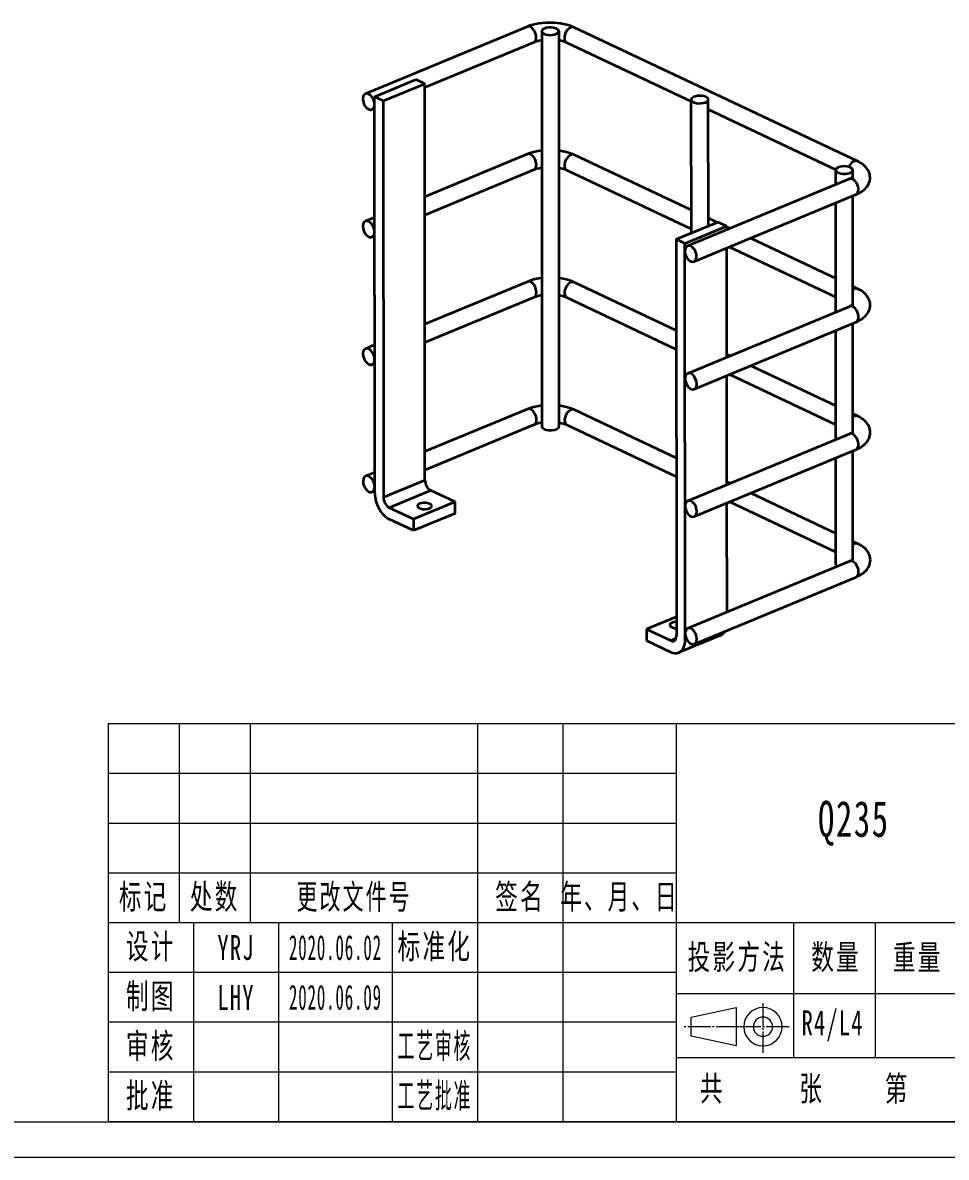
# Model space of a CAD drawing. Header units: millimetres. Extents: x -15766 to 80009, y -9701 to 15159.
# Drawn here: x -13834 to -13314, y 8876 to 9515 of the extents above; entities that cross this region are included whole.
import ezdxf

# ---------------------------------------------------------------- set-up
doc = ezdxf.new("R2010")
doc.units = ezdxf.units.MM
doc.linetypes.add('CENTER-HOKUTO_1', pattern=[16, 13, -1, 1, -1])
for name, color, linetype, lineweight in [('AM_VIS', 7, 'Continuous', 18), ('CDRAFT0', 7, 'Continuous', 18), ('title_frame', 7, 'Continuous', 18), ('尺寸线层', 3, 'Continuous', 18), ('粗实线层_1', 7, 'Continuous', 15), ('细实线层', 7, 'Continuous', 18)]:
    doc.layers.add(name, color=color, linetype=linetype, lineweight=lineweight)
doc.styles.add('UserTxtStyle1', font='', dxfattribs={"width": 0.618357})
doc.styles.add('UserTxtStyle2', font='', dxfattribs={"width": 0.634692})
doc.styles.add('标准', font='', dxfattribs={"width": 0.667})
doc.styles.get('UserTxtStyle1').set_extended_font_data('宋体')
doc.styles.get('UserTxtStyle2').set_extended_font_data('宋体')
doc.styles.get('标准').set_extended_font_data('宋体')

# ---------------------------------------------------------------- blocks, each defined once
blk = doc.blocks.new('*X1985')
at = {"layer": 'CDRAFT0'}
blk.add_line((0, 0), (420, 0), dxfattribs=at)
at = {"layer": '粗实线层_1'}
blk.add_line((25, 5), (415, 5), dxfattribs=at)

msp = doc.modelspace()

# ---------------------------------------------------------------- linework, layer by layer
at = {"layer": 'AM_VIS', "lineweight": 35}
for p, q in [((-13549.79632, 9512.42725), (-13640.93006, 9474.68819)), ((-13363.70218, 9436.69161), (-13523.29583, 9512.0125)), ((-13541.62454, 9509.88506), (-13541.4763, 9287.43145)), ((-13532.02454, 9509.89151), (-13531.8763, 9287.4379)), ((-13546.12318, 9503.55772), (-13607.52899, 9478.1292)), ((-13457.36048, 9470.27852), (-13527.39388, 9503.33116)), ((-13635.81712, 9473.01123), (-13612.44944, 9482.6879)), ((-13630.89808, 9470.68975), (-13607.5305, 9480.36641)), ((-13607.38177, 9257.19522), (-13607.5305, 9480.36641)), ((-13635.66839, 9249.84004), (-13635.81712, 9473.01123)), ((-13630.89808, 9470.68975), (-13630.7494, 9247.51846)), ((-13457.31116, 9396.32071), (-13457.36116, 9471.41075)), ((-13447.7138, 9400.29502), (-13447.76116, 9471.41709)), ((-13376.00589, 9431.88291), (-13447.75745, 9465.74639)), ((-13549.74847, 9440.66797), (-13607.48812, 9416.75762)), ((-13457.31976, 9409.13809), (-13523.24798, 9440.25323)), ((-13546.07542, 9431.79844), (-13607.48118, 9406.36993)), ((-13457.31263, 9398.51934), (-13527.34603, 9431.57188)), ((-13459.47425, 9389.04932), (-13368.34046, 9426.78838)), ((-13455.8012, 9380.17979), (-13364.66741, 9417.91885)), ((-13366.36839, 9356.09883), (-13366.40911, 9417.19756)), ((-13375.96556, 9351.85176), (-13376.00648, 9413.22325)), ((-13465.8389, 9392.78936), (-13442.47122, 9402.46602)), ((-13460.91995, 9390.46778), (-13437.55228, 9400.14444)), ((-13465.8389, 9392.78936), (-13465.69017, 9169.61807)), ((-13460.77122, 9167.29659), (-13460.91995, 9390.46778)), ((-13375.97816, 9370.74864), (-13423.92796, 9393.37872)), ((-13437.54407, 9387.74014), (-13437.50316, 9326.36866)), ((-13375.97112, 9360.12979), (-13435.90843, 9388.41748)), ((-13549.70071, 9368.9087), (-13607.44027, 9344.99844)), ((-13465.80491, 9341.40606), (-13523.20023, 9368.49405)), ((-13546.02757, 9360.03926), (-13607.43333, 9334.61075)), ((-13465.79778, 9330.78731), (-13527.29827, 9359.8127)), ((-13459.4264, 9317.29004), (-13368.29271, 9355.02911)), ((-13455.75335, 9308.42051), (-13364.61956, 9346.15957)), ((-13366.32064, 9284.33956), (-13366.36126, 9345.43838)), ((-13375.9178, 9280.09248), (-13375.95862, 9341.46407)), ((-13375.9304, 9298.98936), (-13423.88011, 9321.61944)), ((-13437.49622, 9315.98096), (-13437.4553, 9254.60938)), ((-13375.92327, 9288.37061), (-13435.86058, 9316.65831)), ((-13549.65286, 9297.14952), (-13607.39251, 9273.23916)), ((-13465.75706, 9269.64678), (-13523.15237, 9296.73477)), ((-13545.97982, 9288.27998), (-13607.38558, 9262.85147)), ((-13465.75003, 9259.02803), (-13527.25042, 9288.05342)), ((-13459.37864, 9245.53086), (-13368.24485, 9283.26993)), ((-13455.7055, 9236.66133), (-13364.57181, 9274.4004)), ((-13375.87064, 9209.27315), (-13375.91087, 9269.70479)), ((-13366.27278, 9212.58028), (-13366.31351, 9273.67911)), ((-13630.7494, 9247.51846), (-13607.38177, 9257.19522)), ((-13604.09959, 9251.3419), (-13627.46722, 9241.66524)), ((-13375.88255, 9227.23018), (-13423.83226, 9249.86026)), ((-13590.43577, 9244.89327), (-13613.80335, 9235.21651)), ((-13437.44837, 9244.22168), (-13437.40755, 9182.8502)), ((-13375.87552, 9216.61133), (-13435.81282, 9244.89903)), ((-13590.43143, 9238.43487), (-13613.79905, 9228.75821)), ((-13459.33079, 9173.77159), (-13368.197, 9211.51065)), ((-13455.65775, 9164.90206), (-13364.52396, 9202.64112)), ((-13465.69739, 9180.3211), (-13482.6305, 9173.30899)), ((-13441.01048, 9169.75557), (-13464.37816, 9160.07891))]:
    msp.add_line(p, q, dxfattribs=at)
at = {"layer": 'AM_VIS', "lineweight": 35, "ltscale": 0.169976}
msp.add_line((-13607.5305, 9480.36641), (-13612.44944, 9482.6879), dxfattribs=at)
at = {"layer": 'AM_VIS', "lineweight": 35, "ltscale": 0.169979}
msp.add_line((-13630.89808, 9470.68975), (-13635.81712, 9473.01123), dxfattribs=at)
at = {"layer": 'AM_VIS', "lineweight": 35, "ltscale": 0.04885}
for p, q in [((-13635.81268, 9466.4167), (-13637.25696, 9465.81866)), ((-13635.71707, 9322.89825), (-13637.16136, 9322.3002)), ((-13635.66927, 9251.13907), (-13637.11351, 9250.54092))]:
    msp.add_line(p, q, dxfattribs=at)
at = {"layer": 'AM_VIS', "lineweight": 35, "ltscale": 0.253619}
msp.add_line((-13376.01341, 9423.61094), (-13376.01878, 9431.72676), dxfattribs=at)
at = {"layer": 'AM_VIS', "lineweight": 35, "ltscale": 0.121097}
msp.add_line((-13366.41624, 9427.85801), (-13366.41878, 9431.73311), dxfattribs=at)
at = {"layer": 'AM_VIS', "lineweight": 35, "ltscale": 0.172854}
for p, q in [((-13635.77181, 9405.04522), (-13640.88226, 9402.92891)), ((-13635.6762, 9261.52676), (-13640.78665, 9259.41045))]:
    msp.add_line(p, q, dxfattribs=at)
at = {"layer": 'AM_VIS', "lineweight": 35, "ltscale": 0.168169}
msp.add_line((-13442.85013, 9402.30909), (-13447.71673, 9404.60596), dxfattribs=at)
at = {"layer": 'AM_VIS', "lineweight": 35, "ltscale": 0.169977}
for p, q in [((-13437.55228, 9400.14444), (-13442.47122, 9402.46602)), ((-13460.91995, 9390.46778), (-13465.8389, 9392.78936))]:
    msp.add_line(p, q, dxfattribs=at)
at = {"layer": 'AM_VIS', "lineweight": 35, "ltscale": 0.063016}
msp.add_line((-13437.55228, 9400.14444), (-13437.55091, 9398.12793), dxfattribs=at)
at = {"layer": 'AM_VIS', "lineweight": 35, "ltscale": 0.065574}
for p, q in [((-13435.65462, 9398.91319), (-13437.55228, 9399.80879)), ((-13435.60677, 9327.15391), (-13437.50443, 9328.04952))]:
    msp.add_line(p, q, dxfattribs=at)
at = {"layer": 'AM_VIS', "lineweight": 35, "ltscale": 0.048851}
msp.add_line((-13635.76487, 9394.65752), (-13637.20916, 9394.05938), dxfattribs=at)
at = {"layer": 'AM_VIS', "lineweight": 35, "ltscale": 0.094018}
for p, q in [((-13363.65433, 9364.93233), (-13366.37513, 9366.21641)), ((-13363.60657, 9293.17315), (-13366.32737, 9294.45723)), ((-13363.55872, 9221.41387), (-13366.27952, 9222.69795))]:
    msp.add_line(p, q, dxfattribs=at)
at = {"layer": 'AM_VIS', "lineweight": 35, "ltscale": 0.172852}
msp.add_line((-13635.72396, 9333.28594), (-13640.83441, 9331.16973), dxfattribs=at)
at = {"layer": 'AM_VIS', "lineweight": 35, "ltscale": 0.065572}
msp.add_line((-13435.55902, 9255.39473), (-13437.45657, 9256.29034), dxfattribs=at)
at = {"layer": 'AM_VIS', "lineweight": 35, "ltscale": 0.472159}
msp.add_line((-13590.43577, 9244.89327), (-13604.09959, 9251.3419), dxfattribs=at)
at = {"layer": 'AM_VIS', "lineweight": 35, "ltscale": 0.201825}
for p, q in [((-13590.43143, 9238.43487), (-13590.43577, 9244.89327)), ((-13482.6305, 9173.30899), (-13482.6262, 9166.85059))]:
    msp.add_line(p, q, dxfattribs=at)
at = {"layer": 'AM_VIS', "lineweight": 35, "ltscale": 0.472162}
for p, q in [((-13613.80335, 9235.21651), (-13627.46722, 9241.66524)), ((-13613.79905, 9228.75821), (-13627.46292, 9235.20694)), ((-13482.6305, 9173.30899), (-13468.96663, 9166.86026)), ((-13482.6262, 9166.85059), (-13468.96234, 9160.40186))]:
    msp.add_line(p, q, dxfattribs=at)
at = {"layer": 'AM_VIS', "lineweight": 35, "ltscale": 0.201822}
msp.add_line((-13613.80335, 9235.21651), (-13613.79905, 9228.75821), dxfattribs=at)
at = {"layer": 'AM_VIS', "lineweight": 35, "ltscale": 0.102789}
msp.add_line((-13465.92767, 9168.11875), (-13468.96663, 9166.86026), dxfattribs=at)
at = {"layer": 'AM_VIS', "lineweight": 35, "ltscale": 0.027911}
msp.add_line((-13459.94603, 9167.63829), (-13460.77122, 9167.29659), dxfattribs=at)
at = {"layer": 'AM_VIS', "lineweight": 35}
for points in [[(-13523.29583, 9512.0125), (-13524.60247, 9512.57676), (-13525.91527, 9513.05206), (-13527.45208, 9513.51192), (-13529.17298, 9513.92247), (-13531.01048, 9514.25577), (-13532.89603, 9514.49737), (-13534.81478, 9514.64737), (-13537.07523, 9514.70625), (-13539.33519, 9514.64004), (-13541.25286, 9514.48389), (-13543.13616, 9514.23614), (-13544.97083, 9513.89678), (-13546.61839, 9513.49942), (-13548.16605, 9513.03379), (-13549.53099, 9512.53516), (-13549.79632, 9512.42725)], [(-13541.62112, 9504.75645), (-13543.1678, 9504.46446), (-13544.43353, 9504.14258), (-13545.64466, 9503.74541), (-13546.12318, 9503.55772)], [(-13527.39388, 9503.33116), (-13528.33372, 9503.72696), (-13529.41849, 9504.0917), (-13530.66019, 9504.42022), (-13532.02103, 9504.69415)], [(-13541.57982, 9442.68301), (-13543.51517, 9442.40704), (-13545.41487, 9442.02862), (-13546.91116, 9441.64581), (-13548.35101, 9441.19581), (-13549.74847, 9440.66797)], [(-13523.24798, 9440.25323), (-13524.56712, 9440.82247), (-13525.9097, 9441.30674), (-13527.67122, 9441.82315), (-13529.48157, 9442.23594), (-13531.347, 9442.55372), (-13531.97972, 9442.63887)], [(-13356.63499, 9427.52657), (-13356.69769, 9428.51622), (-13356.87034, 9429.44288), (-13357.1472, 9430.33936), (-13357.44515, 9431.04297), (-13357.87298, 9431.83555), (-13358.44329, 9432.67334), (-13359.17064, 9433.53077), (-13359.97943, 9434.30977), (-13360.83411, 9434.99825), (-13361.74769, 9435.62354), (-13362.94661, 9436.31504), (-13363.70218, 9436.69161)], [(-13541.57337, 9432.99717), (-13543.12005, 9432.70528), (-13544.38577, 9432.38331), (-13545.59681, 9431.98623), (-13546.07542, 9431.79844)], [(-13527.34603, 9431.57188), (-13528.28587, 9431.96768), (-13529.37064, 9432.33243), (-13530.61243, 9432.66094), (-13531.97327, 9432.93487)], [(-13368.34046, 9426.78838), (-13367.38284, 9427.23692), (-13366.67845, 9427.66231), (-13366.24857, 9428.00323), (-13366.08177, 9428.1835)], [(-13364.66741, 9417.91885), (-13363.37454, 9418.50459), (-13362.14915, 9419.16934), (-13361.21976, 9419.76524), (-13360.33743, 9420.42774), (-13359.51019, 9421.16475), (-13358.85169, 9421.86397), (-13358.34319, 9422.50225), (-13357.75482, 9423.40704), (-13357.343, 9424.22129), (-13357.01722, 9425.07979), (-13356.85267, 9425.67247), (-13356.68958, 9426.59209), (-13356.63499, 9427.52657)], [(-13541.53196, 9370.92383), (-13543.46732, 9370.64776), (-13545.36712, 9370.26944), (-13546.86341, 9369.88653), (-13548.30325, 9369.43653), (-13549.70071, 9368.9087)], [(-13523.20023, 9368.49405), (-13524.51927, 9369.06329), (-13525.86185, 9369.54747), (-13527.62337, 9370.06387), (-13529.43372, 9370.47676), (-13531.29915, 9370.79454), (-13531.93196, 9370.87969)], [(-13356.58724, 9355.76729), (-13356.64984, 9356.75704), (-13356.82259, 9357.6837), (-13357.09935, 9358.58008), (-13357.3973, 9359.28379), (-13357.82523, 9360.07637), (-13358.39554, 9360.91416), (-13359.12278, 9361.77149), (-13359.93157, 9362.55059), (-13360.78636, 9363.23897), (-13361.69984, 9363.86426), (-13362.89876, 9364.55586), (-13363.65433, 9364.93233)], [(-13541.52552, 9361.23799), (-13543.0722, 9360.946), (-13544.33792, 9360.62403), (-13545.54896, 9360.22696), (-13546.02757, 9360.03926)], [(-13527.29827, 9359.8127), (-13528.23812, 9360.2085), (-13529.32288, 9360.57315), (-13530.56458, 9360.90176), (-13531.92552, 9361.17569)], [(-13368.29271, 9355.02911), (-13367.33499, 9355.47764), (-13366.6306, 9355.90313), (-13366.20081, 9356.24405), (-13366.03392, 9356.42432)], [(-13364.61956, 9346.15957), (-13363.32669, 9346.74541), (-13362.1013, 9347.41016), (-13361.172, 9348.00606), (-13360.28968, 9348.66856), (-13359.46234, 9349.40547), (-13358.80384, 9350.10469), (-13358.29534, 9350.74297), (-13357.70696, 9351.64786), (-13357.29515, 9352.46211), (-13356.96937, 9353.32051), (-13356.80482, 9353.91319), (-13356.64183, 9354.83282), (-13356.58724, 9355.76729)], [(-13541.48411, 9299.16456), (-13543.41946, 9298.88848), (-13545.31927, 9298.51016), (-13546.81556, 9298.12735), (-13548.2554, 9297.67725), (-13549.65286, 9297.14952)], [(-13523.15237, 9296.73477), (-13524.47152, 9297.30401), (-13525.814, 9297.78829), (-13527.57562, 9298.30469), (-13529.38597, 9298.71748), (-13531.2513, 9299.03526), (-13531.88411, 9299.12041)], [(-13541.47767, 9289.47872), (-13543.02444, 9289.18682), (-13544.29017, 9288.86485), (-13545.5012, 9288.46768), (-13545.97982, 9288.27998)], [(-13527.25042, 9288.05342), (-13528.19027, 9288.44922), (-13529.27513, 9288.81397), (-13530.51673, 9289.14248), (-13531.87767, 9289.41641)], [(-13356.53939, 9284.00801), (-13356.60198, 9284.99776), (-13356.77474, 9285.92442), (-13357.0515, 9286.82081), (-13357.34944, 9287.52452), (-13357.77737, 9288.31709), (-13358.34769, 9289.15489), (-13359.07503, 9290.01231), (-13359.88382, 9290.79131), (-13360.73851, 9291.47979), (-13361.65198, 9292.10498), (-13362.85091, 9292.79659), (-13363.60657, 9293.17315)], [(-13368.24485, 9283.26993), (-13367.28724, 9283.71846), (-13366.58275, 9284.14385), (-13366.15296, 9284.48477), (-13365.98607, 9284.66504)], [(-13364.57181, 9274.4004), (-13363.27894, 9274.98614), (-13362.05355, 9275.65088), (-13361.12415, 9276.24678), (-13360.24183, 9276.90928), (-13359.41448, 9277.64629), (-13358.75599, 9278.34541), (-13358.24759, 9278.98379), (-13357.65921, 9279.88858), (-13357.2473, 9280.70284), (-13356.92161, 9281.56123), (-13356.75696, 9282.15401), (-13356.59398, 9283.07354), (-13356.53939, 9284.00801)], [(-13356.49153, 9212.24883), (-13356.55423, 9213.23848), (-13356.72689, 9214.16524), (-13357.00374, 9215.06163), (-13357.30169, 9215.76524), (-13357.72962, 9216.55791), (-13358.29984, 9217.39561), (-13359.02718, 9218.25303), (-13359.83597, 9219.03213), (-13360.69066, 9219.72051), (-13361.60423, 9220.34581), (-13362.80316, 9221.03731), (-13363.55872, 9221.41387)], [(-13368.197, 9211.51065), (-13367.23939, 9211.95918), (-13366.53499, 9212.38467), (-13366.10511, 9212.72559), (-13365.93831, 9212.90586)], [(-13364.52396, 9202.64112), (-13363.23109, 9203.22686), (-13362.00569, 9203.89161), (-13361.0764, 9204.4875), (-13360.19398, 9205.1501), (-13359.36673, 9205.88702), (-13358.70823, 9206.58623), (-13358.19974, 9207.22452), (-13357.61136, 9208.1294), (-13357.19954, 9208.94366), (-13356.87376, 9209.80206), (-13356.70921, 9210.39473), (-13356.54612, 9211.31436), (-13356.49153, 9212.24883)]]:
    msp.add_lwpolyline(points, dxfattribs=at)
for centre, major_axis, ratio, start_param, end_param in [((-13547.9597, 9507.99248), (1.83643, -4.43477), 0.612624099, 0.000026969, 3.141619622), ((-13536.82454, 9509.88829), (-4.8, -0.00322), 0.442049463, 5.464219666, 6.283185285), ((-13536.82454, 9509.88829), (-4.8, -0.00322), 0.442049463, 3.141592632, 5.464219666), ((-13525.34485, 9507.67178), (-2.04863, -4.34082), 0.655197669, 3.141472751, 6.283065405), ((-13536.82454, 9509.88829), (-4.8, -0.00322), 0.442049463, 6.283185285, 9.424777939), ((-13639.09349, 9470.25342), (1.83643, -4.43477), 0.612624099, 3.141619622, 5.689654776), ((-13639.09349, 9470.25342), (1.83643, -4.43477), 0.612624099, 0.000026969, 3.141619622), ((-13452.56116, 9471.41387), (4.8, 0.00322), 0.442049463, 6.283185285, 9.424777939), ((-13452.56116, 9471.41387), (4.8, 0.00322), 0.442049463, 3.141592632, 5.464219666), ((-13452.56116, 9471.41387), (4.8, 0.00322), 0.442049463, 5.464219666, 6.283185285), ((-13639.09349, 9470.25342), (1.83643, -4.43477), 0.612624099, 5.689654776, 6.283212276), ((-13547.91194, 9436.23321), (1.83643, -4.43477), 0.612624099, 0.000026969, 3.141619622), ((-13525.297, 9435.9126), (-2.04863, -4.34082), 0.655197669, 3.141472751, 6.283065405), ((-13365.7512, 9432.35088), (-2.04863, -4.34082), 0.655197669, 3.141472751, 4.749923988), ((-13371.21878, 9431.72998), (4.8, 0.00322), 0.442049463, 6.283185285, 9.424777939), ((-13371.21878, 9431.72998), (4.8, 0.00322), 0.442049463, 3.141592632, 5.464219666), ((-13371.21878, 9431.72998), (4.8, 0.00322), 0.442049463, 5.464219666, 6.283185285), ((-13366.50394, 9422.35362), (-1.83643, 4.43477), 0.612624099, 3.141619622, 6.283212276), ((-13639.04573, 9398.49415), (1.83643, -4.43477), 0.612624099, 3.141619622, 5.689654776), ((-13639.04573, 9398.49415), (1.83643, -4.43477), 0.612624099, 0.000026969, 3.141619622), ((-13639.04573, 9398.49415), (1.83643, -4.43477), 0.612624099, 5.689654776, 6.283212276), ((-13457.63773, 9384.61456), (1.83643, -4.43477), 0.612624099, 3.141619622, 6.283212276), ((-13457.63773, 9384.61456), (1.83643, -4.43477), 0.612624099, 2.548062123, 3.141619622), ((-13457.63773, 9384.61456), (1.83643, -4.43477), 0.612624099, 0.000026969, 2.548062123), ((-13547.86409, 9364.47393), (1.83643, -4.43477), 0.612624099, 0.000026969, 3.141619622), ((-13525.24925, 9364.15332), (-2.04863, -4.34082), 0.655197669, 3.141472751, 6.283065405), ((-13365.70335, 9360.5917), (-2.04863, -4.34082), 0.655197669, 3.141472751, 3.958155256), ((-13366.45618, 9350.59434), (-1.83643, 4.43477), 0.612624099, 3.141619622, 6.283212276), ((-13638.99788, 9326.73497), (1.83643, -4.43477), 0.612624099, 3.141619622, 5.689654776), ((-13638.99788, 9326.73497), (1.83643, -4.43477), 0.612624099, 0.000026969, 3.141619622), ((-13638.99788, 9326.73497), (1.83643, -4.43477), 0.612624099, 5.689654776, 6.283212276), ((-13457.58987, 9312.85528), (1.83643, -4.43477), 0.612624099, 3.141619622, 6.283212276), ((-13457.58987, 9312.85528), (1.83643, -4.43477), 0.612624099, 2.548062123, 3.141619622), ((-13457.58987, 9312.85528), (1.83643, -4.43477), 0.612624099, 0.000026969, 2.548062123), ((-13547.81634, 9292.71475), (1.83643, -4.43477), 0.612624099, 0.000026969, 3.141619622), ((-13525.2014, 9292.39415), (-2.04863, -4.34082), 0.655197669, 3.141472751, 6.283065405), ((-13536.6763, 9287.43467), (-4.8, -0.00322), 0.442049463, 6.283185285, 9.424777939), ((-13365.6556, 9288.83243), (-2.04863, -4.34082), 0.655197669, 3.141472751, 3.958157951), ((-13366.40833, 9278.83516), (-1.83643, 4.43477), 0.612624099, 3.141619622, 6.283212276), ((-13638.95013, 9254.97569), (1.83643, -4.43477), 0.612624099, 3.141619622, 5.689654776), ((-13638.95013, 9254.97569), (1.83643, -4.43477), 0.612624099, 0.000026969, 3.141619622), ((-13604.10247, 9255.64747), (-1.83643, 4.43477), 0.612624047, 0.977265758, 2.548062084), ((-13638.95013, 9254.97569), (1.83643, -4.43477), 0.612624099, 5.689654776, 6.283212276), ((-13627.47005, 9245.97081), (4.59121, -11.08701), 0.612624047, 4.11885841, 5.689654738), ((-13627.47005, 9245.97081), (-1.83643, 4.43477), 0.612624047, 0.977265757, 2.548062084), ((-13607.58509, 9242.63438), (-4, -0.00264), 0.442049511, 3.393423285, 6.28307393), ((-13607.58509, 9242.63438), (-4, -0.00264), 0.442049511, 6.28307393, 6.535015937), ((-13607.58509, 9242.63438), (4, 0.00264), 0.442049511, 3.393423284, 6.28307393), ((-13607.58509, 9242.63438), (4, 0.00264), 0.442049511, 6.28307393, 6.535015938), ((-13457.54212, 9241.0961), (1.83643, -4.43477), 0.612624099, 3.141619622, 6.283212276), ((-13457.54212, 9241.0961), (1.83643, -4.43477), 0.612624099, 2.548062123, 3.141619622), ((-13457.54212, 9241.0961), (1.83643, -4.43477), 0.612624099, 0.000026969, 2.548062123), ((-13365.60775, 9217.07315), (-2.04863, -4.34082), 0.655197669, 3.141472751, 3.958160646), ((-13366.36048, 9207.07588), (-1.83643, 4.43477), 0.612624099, 3.141619622, 6.283212276), ((-13371.07064, 9209.27627), (4.8, 0.00322), 0.442049463, 3.141592632, 3.525766501), ((-13465.48118, 9175.56778), (-4, -0.00264), 0.442049559, 4.765679047, 6.283111585), ((-13465.48118, 9175.56778), (-4, -0.00264), 0.442049559, 6.283111585, 7.535015964), ((-13465.48118, 9175.56778), (4, 0.00264), 0.442049559, 4.393423311, 4.658982451), ((-13457.49427, 9169.33682), (1.83643, -4.43477), 0.612624099, 3.141619622, 6.283212276), ((-13457.49427, 9169.33682), (1.83643, -4.43477), 0.612624099, 2.548062123, 3.141619622), ((-13457.49427, 9169.33682), (1.83643, -4.43477), 0.612624099, 0.000026969, 2.548062123), ((-13468.96956, 9171.16582), (1.83643, -4.43477), 0.612624047, 5.689654664, 6.283212276), ((-13468.96956, 9171.16582), (1.83643, -4.43477), 0.612624047, 0.000026969, 0.977265683), ((-13468.96956, 9171.16582), (-4.59121, 11.08701), 0.612624047, 3.141619623, 4.118858337), ((-13445.60189, 9180.84248), (-4.59121, 11.08701), 0.612624047, 3.141619623, 3.577032995), ((-13468.96956, 9171.16582), (-4.59121, 11.08701), 0.612624047, 2.54806201, 3.141619623)]:
    msp.add_ellipse(centre, major_axis=major_axis, ratio=ratio, start_param=start_param, end_param=end_param, dxfattribs=at)
at = {"layer": '粗实线层_1'}
for p, q in [((-13065.78937, 9119.97315), (-13785.78937, 9119.97315)), ((-13785.78937, 9119.97315), (-13785.78937, 8895.97315)), ((-13465.78937, 9119.97315), (-13465.78937, 8895.97315)), ((-13265.78937, 9007.97315), (-13785.78937, 9007.97315)), ((-13625.78937, 9007.97315), (-13625.78937, 8895.97315)), ((-13399.78937, 9007.97315), (-13399.78937, 8931.97315)), ((-13353.78937, 9007.97315), (-13353.78937, 8931.97315)), ((-13465.78937, 8979.97315), (-13785.78937, 8979.97315)), ((-13465.78937, 8951.97315), (-13785.78937, 8951.97315)), ((-13265.78937, 8931.97315), (-13465.78937, 8931.97315)), ((-13465.78937, 8923.97315), (-13785.78937, 8923.97315)), ((-13065.78937, 8895.97315), (-13785.78937, 8895.97315))]:
    msp.add_line(p, q, dxfattribs=at)
at = {"layer": '细实线层'}
for p, q in [((-13745.78937, 9119.97315), (-13745.78937, 9007.97315)), ((-13705.78937, 9119.97315), (-13705.78937, 9007.97315)), ((-13577.78937, 9119.97315), (-13577.78937, 8895.97315)), ((-13529.78937, 9119.97315), (-13529.78937, 8895.97315)), ((-13465.78937, 9091.97315), (-13785.78937, 9091.97315)), ((-13465.78937, 9063.97315), (-13785.78937, 9063.97315)), ((-13465.78937, 9035.97315), (-13785.78937, 9035.97315)), ((-13737.78937, 9007.97315), (-13737.78937, 8895.97315)), ((-13689.78937, 9007.97315), (-13689.78937, 8895.97315)), ((-13265.78937, 8967.97315), (-13465.78937, 8967.97315))]:
    msp.add_line(p, q, dxfattribs=at)
at = {"layer": '细实线层', "color": 2, "linetype": 'CENTER-HOKUTO_1', "lineweight": 18}
for p, q in [((-13416.99687, 8962.77246), (-13416.99687, 8934.86526)), ((-13430.39722, 8949.48846), (-13462.22944, 8949.48846)), ((-13402.1475, 8949.48846), (-13429.97012, 8949.48846))]:
    msp.add_line(p, q, dxfattribs=at)
at = {"layer": '细实线层', "color": 3}
for p, q in [((-13457.3827, 8954.88846), (-13432.0745, 8960.28846)), ((-13432.0745, 8960.28846), (-13432.0745, 8938.68846)), ((-13457.3827, 8944.08846), (-13457.3827, 8954.88846)), ((-13432.0745, 8938.68846), (-13457.3827, 8944.08846))]:
    msp.add_line(p, q, dxfattribs=at)
for radius in [10.8, 5.4]:
    msp.add_arc((-13416.99687, 8949.48846), radius, 0, 359.98938268, dxfattribs=at)

# ---------------------------------------------------------------- block references
at = {"layer": 'title_frame', "xscale": 4, "yscale": 4, "zscale": 4}
msp.add_blockref('*X1985', (-14725.78937, 8875.97315), dxfattribs=at)

# ---------------------------------------------------------------- texts
at = {"layer": '尺寸线层', "attachment_point": 5, "line_spacing_factor": 1.15057}
for s, insert, char_height, width, style in [('{\\T1.1;Q235}', (-13365.78937, 9063.97315), 20.2012231, 117.8320174, '标准'), ('\\T1.1;标记', (-13765.78937, 9021.97315), 14, 72, '标准'), ('\\T1.1;处数', (-13725.78937, 9021.97315), 14, 72, '标准'), ('\\T1.1;更改文件号', (-13647.2557, 9021.87718), 14, 120, 'UserTxtStyle1'), ('\\T1.1;签名', (-13553.78937, 9021.97315), 14, 88, '标准'), ('\\T1.1;年、月、日', (-13497.78937, 9021.97315), 14, 120, 'UserTxtStyle2'), ('\\T1.1;设计', (-13761.78937, 8993.97315), 14, 88, '标准'), ('{\\T1.1;YRJ}', (-13713.78937, 8993.97315), 14, 88, '标准'), ('{\\W0.5;\\T1.1;2020.06.02}', (-13657.78937, 8993.97315), 14, 64, '标准'), ('\\T1.1;标准化', (-13601.78937, 8993.97315), 14, 88, '标准'), ('\\T1.1;投影方法', (-13431.40938, 8987.97315), 14, 88, '标准'), ('\\T1.1;数量', (-13375.78937, 8987.97315), 14, 88, '标准'), ('\\T1.1;重量', (-13329.78937, 8987.97315), 14, 88, '标准'), ('\\T1.1;制图', (-13761.78937, 8965.97315), 14, 88, '标准'), ('{\\T1.1;LHY}', (-13713.78937, 8965.97315), 14, 88, '标准'), ('{\\W0.5;\\T1.1;2020.06.09}', (-13657.78937, 8965.97315), 14, 64, '标准'), ('{\\T1.1;R4/L4}', (-13377.78937, 8949.97315), 14, 44, '标准'), ('\\T1.1;审核', (-13761.78937, 8937.97315), 14, 88, '标准'), ('{\\W0.5;\\T1.1;工艺审核}', (-13601.78937, 8937.97315), 14, 88, '标准'), ('\\T1.1;共', (-13445.50404, 8913.97315), 14, 32, '标准'), ('\\T1.1;张', (-13389.50404, 8913.97315), 14, 32, '标准'), ('\\T1.1;第', (-13341.34841, 8913.97315), 14, 32, '标准'), ('{\\T1.1;批准}', (-13761.78937, 8909.97315), 14, 88, '标准'), ('{\\W0.5;\\T1.1;工艺批准}', (-13601.78937, 8909.97315), 14, 88, '标准')]:
    msp.add_mtext(s, dxfattribs=dict(at, insert=insert, char_height=char_height, width=width, style=style))

doc.saveas('drawing.dxf')
